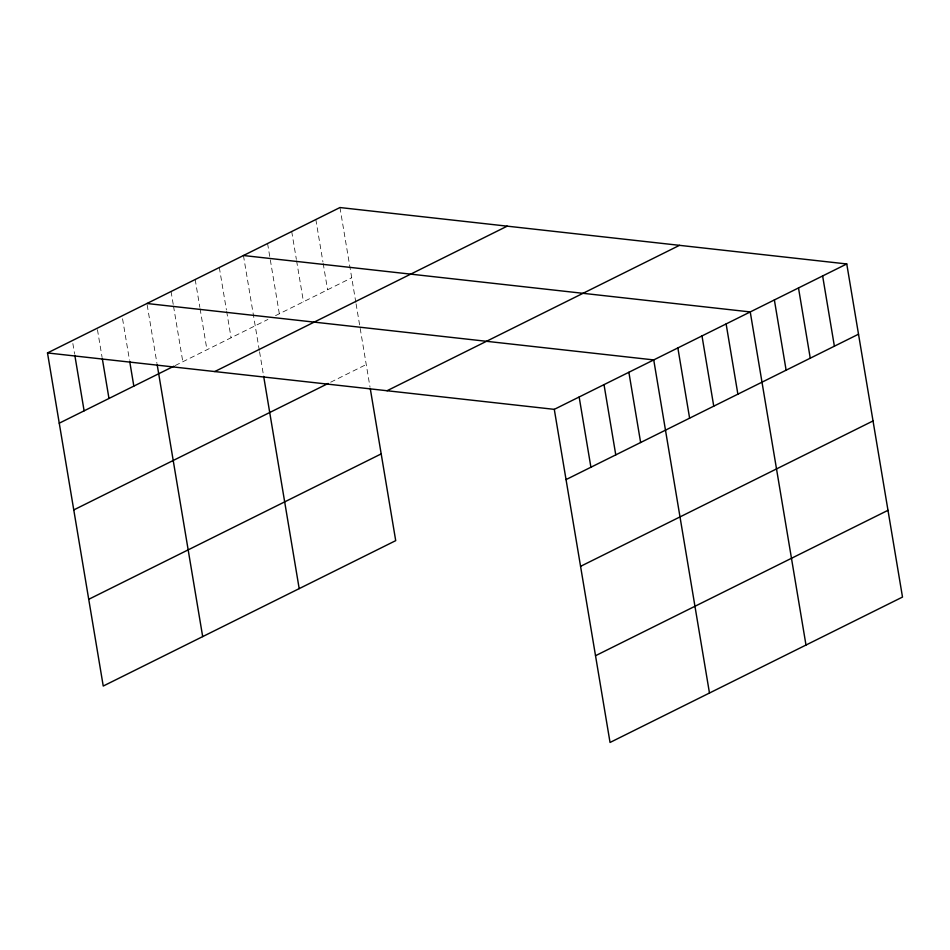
<?xml version="1.0" encoding="UTF-8"?>
<svg xmlns="http://www.w3.org/2000/svg" width="950" height="950" viewBox="0 0 950 950"><rect width="100%" height="100%" fill="white"/><g stroke="black" fill="none" stroke-linecap="round" stroke-linejoin="round"><path stroke-width="0.71" stroke-dasharray="4.75 3.56" d="M175.204 365.536L267.9 319.449M275.524 315.661L351.714 277.78M330.671 382.209L366.237 364.527M339.957 207.539L355.834 302.361M356.072 303.81L370.037 387.232M315.839 219.533L322.941 261.974M323.178 263.435L327.584 289.774M291.709 231.527L296.364 259.338M296.602 260.799L303.466 301.779M267.579 243.521L279.336 313.773M243.449 255.514L259.314 350.348M259.564 351.785L263.435 374.918M219.319 267.52L226.421 309.949M226.67 311.422L231.076 337.761M195.189 279.514L199.844 307.313M200.094 308.774L206.946 349.754M171.059 291.507L173.268 304.677M173.518 306.137L182.816 361.748M147.179 304.962L156.976 363.506M122.562 318.784L129.426 359.765M97.458 329.686L102.113 357.485M72.853 343.508L74.563 353.744"/><path stroke-width="1.43" d="M370.274 388.645L395.711 540.645L103.241 686.043L47.5 352.937L339.957 207.539L846.759 263.957L902.5 597.063L610.043 742.461L554.289 409.355L846.759 263.957M59.256 423.189L173.933 366.178M214.748 371.557L507.205 226.159M73.767 509.924L328.142 383.468M387.054 390.735L679.511 245.338M88.73 599.308L381.188 453.898M566.046 479.596L858.515 334.198M580.569 566.342L873.026 420.945M595.519 655.714L887.989 510.316M243.449 255.514L750.239 311.933L805.992 645.05M146.941 303.501L653.731 359.919L709.472 693.025M47.5 352.937L554.289 409.355M822.629 275.951L834.385 346.192M798.499 287.945L810.255 358.186M774.369 299.939L786.125 370.191M726.121 323.926L737.877 394.179M701.991 335.932L713.747 406.173M677.861 347.926L689.617 418.166M628.876 372.281L640.633 442.522M604.01 384.631L615.766 454.884M579.156 396.993L590.912 467.246M263.673 376.366L299.191 588.632M157.225 364.966L202.683 636.607M129.675 361.226L133.831 386.104M102.362 358.957L108.977 398.466M74.812 355.217L84.111 410.827"/></g></svg>
